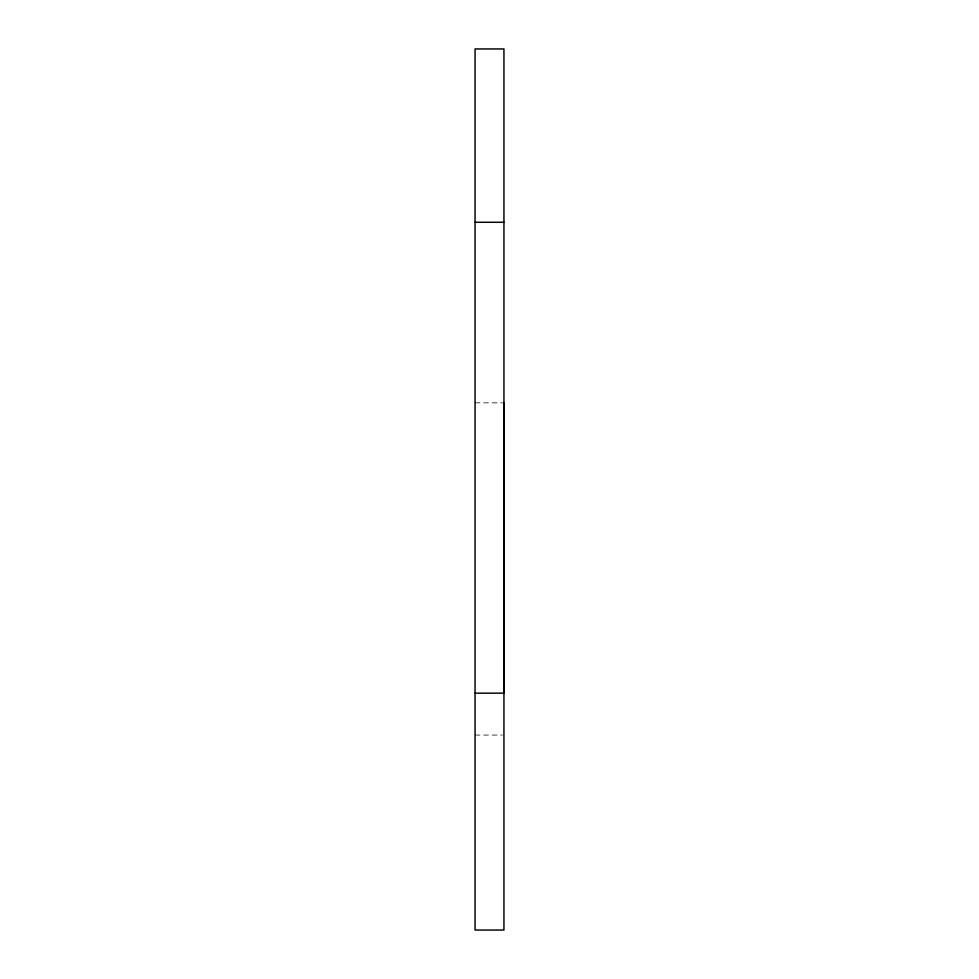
<?xml version="1.0" encoding="UTF-8"?>
<svg xmlns="http://www.w3.org/2000/svg" width="979" height="979" viewBox="0 0 979 979"><rect width="100%" height="100%" fill="white"/><g stroke="black" fill="none" stroke-linecap="round" stroke-linejoin="round"><path stroke-width="0.73" stroke-dasharray="4.89 3.67" d="M475.06 402.834L502.423 402.834M475.06 735.058L502.423 735.058"/><path stroke-width="1.47" d="M503.94 402.834L503.94 930.05L475.06 930.05L475.06 48.95L503.94 48.95L503.94 693.169L475.06 693.169M475.06 222.282L503.94 222.282"/></g></svg>
